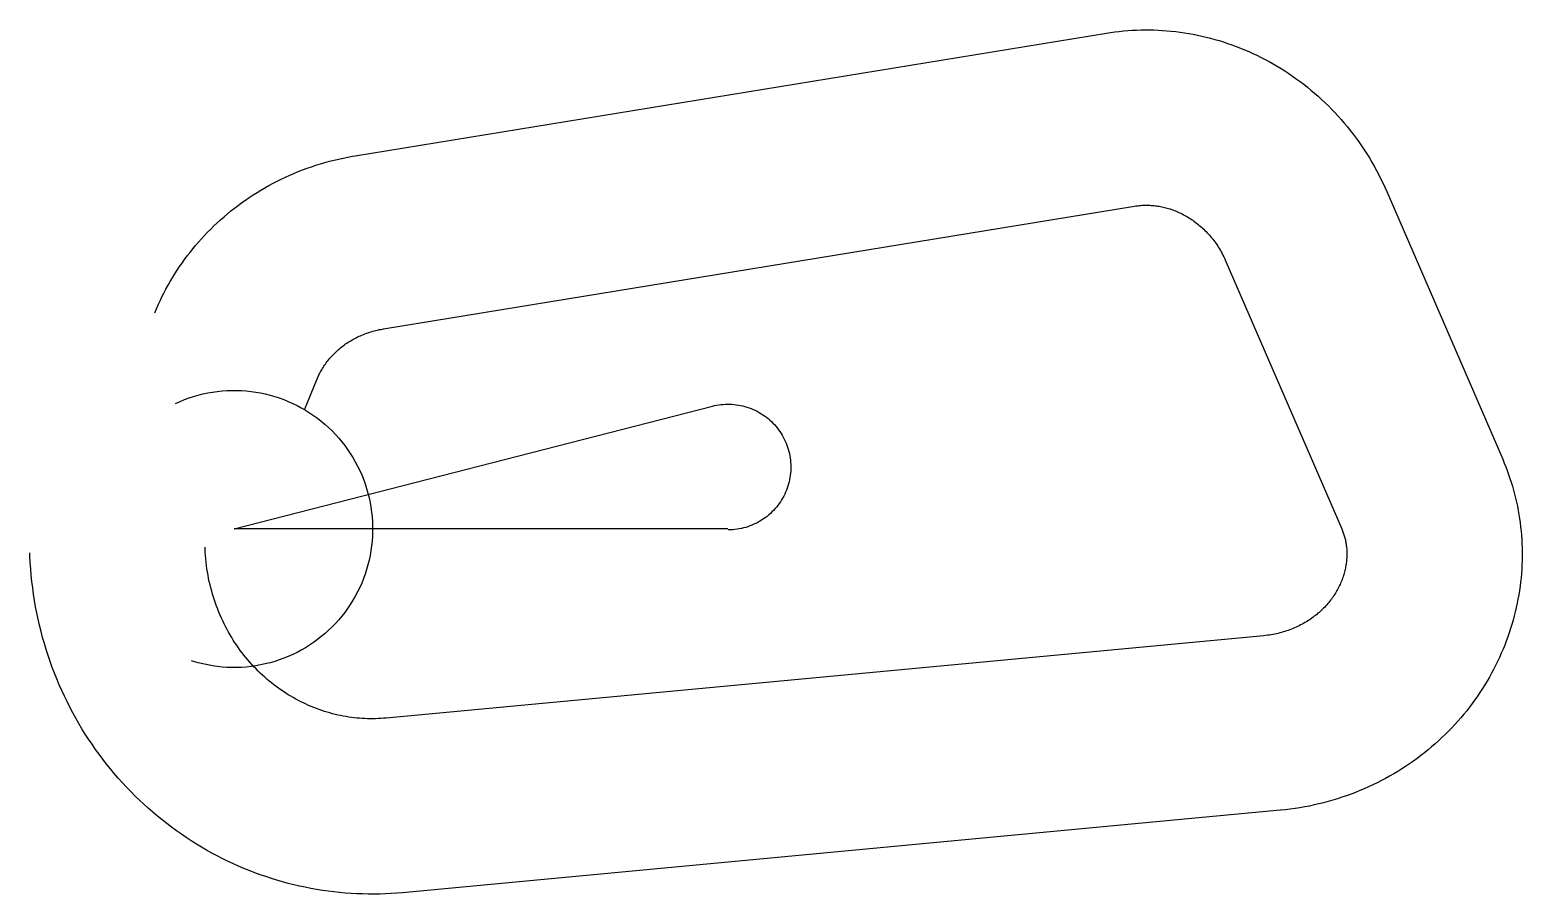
# Model space of a CAD drawing. Header units: metres. Extents: x -5361 to 33798, y -9579 to 13092.
import ezdxf

# ---------------------------------------------------------------- set-up
doc = ezdxf.new("R2010")
doc.units = ezdxf.units.M

msp = doc.modelspace()

# ---------------------------------------------------------------- linework, layer by layer
at = {"layer": 'Boundry', "color": 1}
for p, q in [((3176, 9788), (22888, 13007)), ((30245, 8849), (33287, 1829)), ((3918, 5248), (23629, 8467)), ((26025, 7020), (29066, 0)), ((1850, 3129), (2179, 3936)), ((27021, -2800), (3986, -4962)), ((27450, -7379), (4416, -9541))]:
    msp.add_line(p, q, dxfattribs=at)
at = {"layer": 'NorminalTrack', "color": 1}
msp.add_lwpolyline([(12955, 0), (0, 0), (12548, 3222), (12548, 3222), (12604, 3235), (12661, 3247), (12718, 3256), (12775, 3263), (12832, 3269), (12890, 3272), (12947, 3274), (13005, 3273), (13062, 3270), (13120, 3266), (13177, 3259), (13234, 3251), (13290, 3240), (13346, 3227), (13402, 3213), (13457, 3196), (13512, 3178), (13566, 3158), (13619, 3136), (13671, 3112), (13723, 3086), (13773, 3058), (13823, 3029), (13871, 2998), (13919, 2965), (13965, 2931), (14010, 2895), (14054, 2858), (14096, 2819), (14137, 2778), (14177, 2736), (14215, 2693), (14251, 2649), (14286, 2603), (14320, 2556), (14351, 2508), (14381, 2459), (14410, 2409), (14436, 2358), (14461, 2306), (14484, 2253), (14505, 2199), (14524, 2145), (14541, 2090), (14556, 2034), (14570, 1978), (14581, 1922), (14590, 1865), (14598, 1808), (14603, 1751), (14607, 1693), (14608, 1636), (14608, 1578), (14605, 1521), (14600, 1463), (14594, 1406), (14585, 1349), (14574, 1292), (14562, 1236), (14547, 1181), (14531, 1125), (14513, 1071), (14492, 1017), (14470, 964), (14446, 911), (14420, 860), (14393, 809), (14364, 760), (14333, 711), (14300, 664), (14266, 618), (14230, 573), (14192, 529), (14153, 487), (14113, 446), (14071, 406), (14028, 368), (13983, 331), (13937, 296), (13891, 263), (13842, 231), (13793, 201), (13743, 173), (13692, 147), (13640, 122), (13587, 99), (13534, 78), (13479, 59), (13424, 42), (13369, 26), (13313, 13), (13256, 2), (13200, -8), (13142, -15), (13085, -21), (13028, -24), (12970, -25), (12959, -25)], dxfattribs=at)
at = {"layer": 'WindSpiral', "color": 5}
for points in [[(22888, 13007), (22999, 13024), (23111, 13040), (23223, 13053), (23335, 13064), (23448, 13074), (23562, 13081), (23675, 13087), (23789, 13090), (23903, 13092), (24017, 13091), (24132, 13089), (24246, 13084), (24361, 13078), (24476, 13069), (24591, 13059), (24706, 13046), (24820, 13032), (24935, 13015), (25050, 12997), (25164, 12976), (25278, 12953), (25392, 12929), (25506, 12902), (25620, 12873), (25733, 12842), (25846, 12810), (25958, 12775), (26070, 12738), (26182, 12699), (26293, 12658), (26403, 12615), (26513, 12570), (26622, 12523), (26731, 12474), (26839, 12424), (26946, 12371), (27052, 12316), (27158, 12259), (27263, 12201), (27367, 12140), (27470, 12078), (27572, 12013), (27673, 11947), (27773, 11879), (27872, 11809), (27970, 11737), (28067, 11664), (28163, 11588), (28257, 11511), (28351, 11432), (28443, 11351), (28534, 11269), (28623, 11185), (28712, 11099), (28798, 11011), (28884, 10922), (28968, 10831), (29050, 10739), (29131, 10645), (29211, 10549), (29289, 10452), (29365, 10354), (29440, 10254), (29513, 10152), (29585, 10049), (29654, 9945), (29722, 9839), (29789, 9732), (29853, 9624), (29916, 9514), (29977, 9404), (30036, 9291), (30093, 9178), (30148, 9064), (30202, 8948), (30245, 8849)], [(-2080, 5672), (-2037, 5777), (-1991, 5881), (-1944, 5984), (-1894, 6087), (-1843, 6189), (-1790, 6290), (-1735, 6391), (-1678, 6491), (-1619, 6590), (-1559, 6688), (-1496, 6785), (-1432, 6881), (-1366, 6976), (-1299, 7070), (-1229, 7164), (-1158, 7256), (-1085, 7347), (-1011, 7437), (-935, 7525), (-857, 7613), (-777, 7699), (-696, 7784), (-613, 7868), (-529, 7950), (-443, 8031), (-355, 8111), (-266, 8189), (-176, 8266), (-83, 8342), (10, 8416), (105, 8488), (201, 8559), (299, 8628), (398, 8696), (499, 8762), (600, 8826), (703, 8889), (808, 8950), (913, 9009), (1020, 9067), (1128, 9122), (1237, 9176), (1347, 9228), (1458, 9279), (1570, 9327), (1683, 9373), (1797, 9418), (1912, 9461), (2029, 9501), (2145, 9540), (2263, 9577), (2382, 9612), (2501, 9644), (2621, 9675), (2742, 9704), (2864, 9730), (2986, 9755), (3109, 9777), (3176, 9788)], [(23629, 8467), (23661, 8472), (23693, 8477), (23726, 8480), (23758, 8484), (23791, 8487), (23824, 8489), (23858, 8490), (23891, 8491), (23925, 8492), (23959, 8492), (23993, 8491), (24028, 8490), (24062, 8488), (24097, 8485), (24132, 8482), (24167, 8478), (24202, 8474), (24237, 8469), (24273, 8463), (24308, 8456), (24344, 8449), (24379, 8442), (24415, 8433), (24450, 8424), (24486, 8415), (24522, 8404), (24558, 8393), (24593, 8381), (24629, 8369), (24665, 8356), (24700, 8342), (24736, 8327), (24771, 8312), (24807, 8296), (24842, 8280), (24877, 8262), (24912, 8244), (24947, 8225), (24982, 8206), (25017, 8186), (25051, 8165), (25085, 8143), (25119, 8121), (25153, 8098), (25186, 8075), (25220, 8050), (25252, 8025), (25285, 7999), (25318, 7973), (25350, 7946), (25381, 7918), (25413, 7890), (25444, 7860), (25475, 7831), (25505, 7800), (25535, 7769), (25564, 7737), (25593, 7704), (25622, 7671), (25650, 7637), (25678, 7603), (25705, 7568), (25732, 7532), (25758, 7496), (25783, 7459), (25809, 7421), (25833, 7383), (25857, 7344), (25881, 7305), (25903, 7265), (25926, 7225), (25947, 7184), (25968, 7142), (25989, 7100), (26008, 7057), (26025, 7020)], [(2179, 3936), (2192, 3966), (2205, 3997), (2219, 4027), (2234, 4058), (2249, 4088), (2265, 4118), (2282, 4148), (2299, 4178), (2316, 4208), (2335, 4238), (2354, 4268), (2373, 4297), (2393, 4326), (2414, 4355), (2436, 4384), (2458, 4412), (2481, 4441), (2504, 4469), (2528, 4497), (2552, 4524), (2577, 4552), (2603, 4579), (2630, 4605), (2657, 4632), (2684, 4658), (2712, 4683), (2741, 4709), (2770, 4733), (2800, 4758), (2831, 4782), (2862, 4806), (2894, 4829), (2926, 4852), (2959, 4874), (2992, 4896), (3026, 4918), (3060, 4939), (3095, 4959), (3131, 4979), (3167, 4998), (3203, 5017), (3240, 5036), (3278, 5053), (3316, 5070), (3354, 5087), (3393, 5103), (3433, 5118), (3472, 5133), (3513, 5147), (3553, 5161), (3595, 5174), (3636, 5186), (3678, 5197), (3720, 5208), (3763, 5218), (3806, 5228), (3850, 5236), (3893, 5244), (3918, 5248)], [(-1536, 3294), (-1420, 3346), (-1303, 3393), (-1183, 3437), (-1063, 3476), (-941, 3511), (-818, 3542), (-694, 3568), (-569, 3590), (-443, 3608), (-317, 3621), (-190, 3630), (-63, 3634), (63, 3634), (190, 3630), (317, 3621), (443, 3608), (569, 3590), (694, 3568), (818, 3542), (941, 3511), (1063, 3476), (1183, 3437), (1303, 3393), (1420, 3346), (1536, 3294), (1650, 3239), (1762, 3179), (1872, 3116), (1980, 3048), (2085, 2977), (2188, 2903), (2287, 2825), (2385, 2743), (2479, 2658), (2570, 2570), (2658, 2479), (2743, 2385), (2825, 2287), (2903, 2188), (2977, 2085), (3048, 1980), (3116, 1872), (3179, 1762), (3239, 1650), (3294, 1536), (3346, 1420), (3393, 1303), (3437, 1183), (3476, 1063), (3511, 941), (3542, 818), (3568, 694), (3590, 569), (3608, 443), (3621, 317), (3630, 190), (3634, 63), (3634, -63), (3630, -190), (3621, -317), (3608, -443), (3590, -569), (3568, -694), (3542, -818), (3511, -941), (3476, -1063), (3437, -1183), (3393, -1303), (3346, -1420), (3294, -1536), (3239, -1650), (3179, -1762), (3116, -1872), (3048, -1980), (2977, -2085), (2903, -2188), (2825, -2287), (2743, -2385), (2658, -2479), (2570, -2570), (2479, -2658), (2385, -2743), (2287, -2825), (2188, -2903), (2085, -2977), (1980, -3048), (1872, -3116), (1762, -3179), (1650, -3239), (1536, -3294), (1420, -3346), (1303, -3393), (1183, -3437), (1063, -3476), (941, -3511), (818, -3542), (694, -3568), (569, -3590), (443, -3608), (317, -3621), (190, -3630), (63, -3634), (-63, -3634), (-190, -3630), (-317, -3621), (-443, -3608), (-569, -3590), (-694, -3568), (-818, -3542), (-941, -3511), (-1063, -3476), (-1123, -3457)], [(33287, 1829), (33328, 1730), (33368, 1631), (33407, 1531), (33443, 1430), (33478, 1328), (33511, 1225), (33543, 1122), (33572, 1018), (33600, 913), (33626, 808), (33651, 702), (33673, 595), (33694, 488), (33713, 380), (33730, 272), (33745, 163), (33758, 54), (33770, -56), (33779, -166), (33787, -276), (33792, -387), (33796, -497), (33798, -609), (33798, -720), (33796, -832), (33792, -943), (33786, -1055), (33778, -1167), (33768, -1279), (33756, -1391), (33742, -1503), (33726, -1615), (33708, -1727), (33688, -1838), (33666, -1950), (33643, -2061), (33617, -2172), (33589, -2283), (33559, -2393), (33528, -2503), (33494, -2613), (33458, -2722), (33420, -2831), (33381, -2940), (33339, -3047), (33296, -3155), (33250, -3261), (33203, -3368), (33154, -3473), (33102, -3578), (33049, -3682), (32994, -3785), (32937, -3887), (32878, -3989), (32818, -4090), (32755, -4189), (32691, -4288), (32624, -4386), (32556, -4483), (32487, -4579), (32415, -4674), (32342, -4767), (32266, -4860), (32190, -4951), (32111, -5041), (32031, -5130), (31949, -5218), (31865, -5304), (31780, -5389), (31693, -5473), (31605, -5555), (31515, -5636), (31423, -5715), (31330, -5793), (31235, -5870), (31139, -5944), (31042, -6018), (30943, -6089), (30843, -6159), (30741, -6228), (30638, -6295), (30533, -6360), (30428, -6423), (30321, -6485), (30213, -6544), (30103, -6602), (29993, -6658), (29881, -6713), (29768, -6765), (29654, -6816), (29539, -6864), (29424, -6911), (29307, -6956), (29189, -6998), (29070, -7039), (28950, -7078), (28830, -7114), (28708, -7149), (28586, -7182), (28463, -7212), (28340, -7240), (28216, -7267), (28091, -7291), (27965, -7313), (27839, -7332), (27713, -7350), (27586, -7365), (27458, -7379), (27450, -7379)], [(29066, 0), (29076, -24), (29086, -49), (29096, -74), (29105, -100), (29114, -126), (29122, -152), (29130, -178), (29138, -205), (29145, -232), (29152, -260), (29159, -288), (29164, -316), (29170, -344), (29175, -373), (29179, -402), (29184, -431), (29187, -461), (29190, -490), (29193, -520), (29195, -551), (29196, -581), (29197, -612), (29198, -643), (29198, -674), (29197, -705), (29196, -736), (29194, -768), (29192, -800), (29189, -832), (29186, -864), (29182, -896), (29177, -929), (29172, -961), (29166, -994), (29160, -1027), (29153, -1059), (29145, -1092), (29137, -1125), (29128, -1158), (29119, -1191), (29109, -1224), (29098, -1257), (29086, -1290), (29074, -1323), (29062, -1356), (29048, -1389), (29034, -1422), (29020, -1454), (29004, -1487), (28988, -1520), (28972, -1552), (28955, -1585), (28937, -1617), (28918, -1649), (28899, -1681), (28879, -1713), (28858, -1744), (28837, -1776), (28815, -1807), (28793, -1838), (28769, -1868), (28745, -1899), (28721, -1929), (28696, -1959), (28670, -1989), (28643, -2018), (28616, -2047), (28589, -2076), (28560, -2104), (28531, -2132), (28502, -2159), (28471, -2187), (28440, -2213), (28409, -2240), (28377, -2266), (28344, -2291), (28311, -2316), (28277, -2341), (28242, -2365), (28207, -2389), (28171, -2412), (28135, -2434), (28098, -2456), (28061, -2478), (28023, -2499), (27985, -2519), (27946, -2539), (27906, -2558), (27866, -2577), (27826, -2595), (27785, -2612), (27743, -2629), (27701, -2645), (27659, -2660), (27616, -2675), (27573, -2689), (27529, -2702), (27485, -2715), (27441, -2727), (27396, -2738), (27350, -2748), (27305, -2758), (27259, -2767), (27212, -2775), (27165, -2782), (27118, -2789), (27071, -2794), (27023, -2799), (27021, -2800)], [(4416, -9541), (4267, -9554), (4118, -9564), (3969, -9572), (3819, -9577), (3669, -9579), (3519, -9578), (3368, -9575), (3218, -9570), (3067, -9562), (2917, -9551), (2766, -9537), (2615, -9521), (2465, -9502), (2315, -9481), (2164, -9456), (2015, -9430), (1865, -9400), (1716, -9368), (1567, -9333), (1419, -9296), (1271, -9256), (1123, -9213), (977, -9168), (830, -9120), (685, -9070), (540, -9017), (396, -8961), (253, -8903), (110, -8842), (-31, -8778), (-172, -8712), (-311, -8644), (-450, -8573), (-587, -8500), (-723, -8424), (-858, -8345), (-992, -8264), (-1125, -8181), (-1256, -8095), (-1386, -8007), (-1515, -7917), (-1642, -7824), (-1768, -7729), (-1892, -7631), (-2014, -7531), (-2135, -7429), (-2255, -7325), (-2372, -7219), (-2488, -7110), (-2602, -6999), (-2715, -6886), (-2825, -6772), (-2934, -6655), (-3040, -6536), (-3145, -6414), (-3248, -6291), (-3348, -6167), (-3447, -6040), (-3543, -5911), (-3638, -5781), (-3730, -5648), (-3820, -5514), (-3908, -5379), (-3993, -5241), (-4076, -5102), (-4157, -4961), (-4235, -4819), (-4311, -4675), (-4385, -4530), (-4456, -4383), (-4525, -4235), (-4591, -4086), (-4654, -3935), (-4715, -3783), (-4774, -3630), (-4829, -3475), (-4883, -3320), (-4933, -3163), (-4981, -3005), (-5026, -2847), (-5068, -2687), (-5108, -2526), (-5145, -2365), (-5179, -2203), (-5210, -2039), (-5239, -1876), (-5264, -1711), (-5287, -1546), (-5307, -1381), (-5324, -1214), (-5338, -1048), (-5350, -881), (-5358, -713), (-5361, -623)], [(3986, -4962), (3917, -4967), (3848, -4972), (3779, -4976), (3710, -4978), (3640, -4979), (3570, -4979), (3500, -4977), (3430, -4975), (3359, -4971), (3288, -4966), (3218, -4959), (3147, -4952), (3076, -4943), (3005, -4933), (2935, -4921), (2864, -4909), (2793, -4895), (2722, -4880), (2652, -4863), (2581, -4845), (2511, -4826), (2440, -4806), (2370, -4784), (2300, -4761), (2231, -4737), (2161, -4712), (2092, -4685), (2023, -4657), (1955, -4628), (1887, -4597), (1819, -4565), (1751, -4532), (1684, -4498), (1618, -4462), (1551, -4425), (1486, -4387), (1421, -4348), (1356, -4307), (1292, -4265), (1228, -4222), (1165, -4178), (1103, -4133), (1041, -4086), (980, -4038), (920, -3989), (861, -3939), (802, -3887), (744, -3835), (686, -3781), (630, -3726), (574, -3670), (519, -3613), (465, -3555), (412, -3496), (360, -3435), (309, -3374), (258, -3312), (209, -3248), (161, -3184), (114, -3118), (67, -3052), (22, -2985), (-22, -2916), (-65, -2847), (-107, -2777), (-148, -2706), (-187, -2634), (-226, -2561), (-263, -2487), (-299, -2413), (-334, -2338), (-368, -2262), (-400, -2185), (-431, -2107), (-461, -2029), (-490, -1950), (-517, -1871), (-543, -1790), (-567, -1709), (-590, -1628), (-612, -1546), (-633, -1463), (-652, -1380), (-669, -1296), (-685, -1212), (-700, -1127), (-713, -1042), (-725, -957), (-735, -871), (-744, -785), (-752, -698), (-758, -611), (-762, -524), (-764, -477)]]:
    msp.add_lwpolyline(points, dxfattribs=at)

doc.saveas('drawing.dxf')
